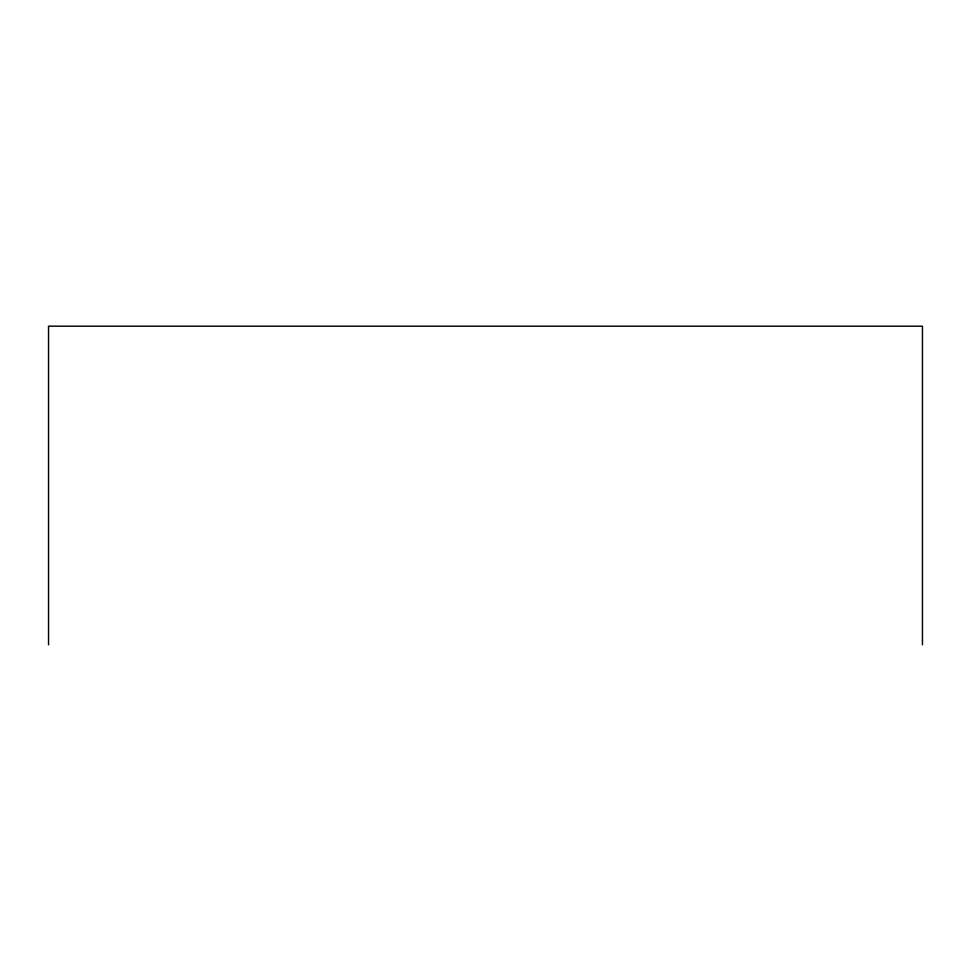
<?xml version="1.0" encoding="UTF-8"?>
<svg xmlns="http://www.w3.org/2000/svg" width="971" height="971" viewBox="0 0 971 971"><rect width="100%" height="100%" fill="white"/><g stroke="black" fill="none" stroke-linecap="round" stroke-linejoin="round"><path stroke-width="1.46" d="M922.45 644.805L922.45 326.195L48.55 326.195L48.55 644.805"/></g></svg>
